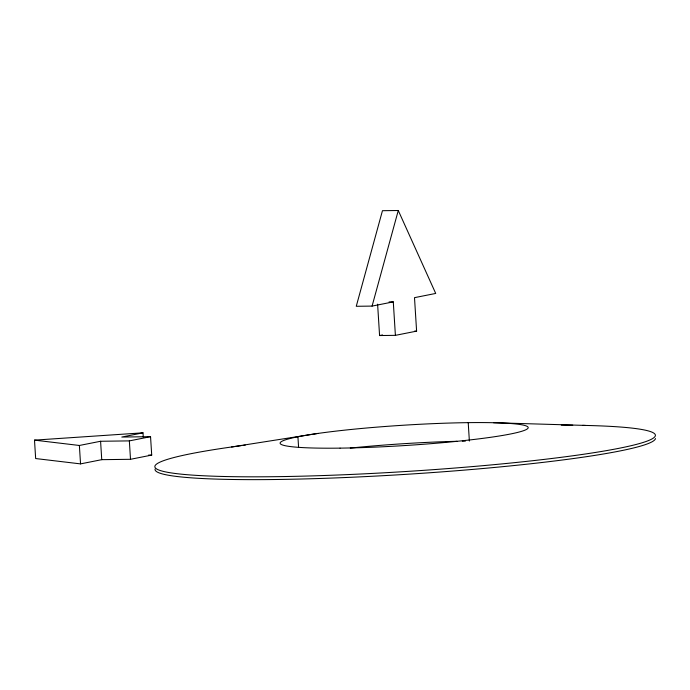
<?xml version="1.0" encoding="UTF-8"?>
<svg xmlns="http://www.w3.org/2000/svg" width="690" height="690" viewBox="0 0 690 690"><rect width="100%" height="100%" fill="white"/><g stroke="black" fill="none" stroke-linecap="round" stroke-linejoin="round"><path stroke-width="1.03" d="M372.082 306.093L398.277 210.502L382.458 210.7L356.264 306.291L372.082 306.093L393.291 301.875L395.396 335.349L379.578 335.547L377.603 304.169M379.578 335.547L382.605 334.952M395.396 335.349L416.605 331.131L414.5 297.657L435.709 293.44L398.277 210.502M34.5 440.134L79.376 445.473L100.585 441.264L129.349 440.893L150.549 436.675L151.714 455.081L130.505 459.298L101.749 459.669L80.54 463.887L35.656 458.548L34.5 440.134L143.003 432.828L143.261 436.917M143.003 432.828L121.794 437.046L150.549 436.675M231.607 446.982L318.125 433.406M389.074 301.927L393.291 301.875M414.492 331.157L416.605 331.131M148.514 455.124L151.714 455.081M493.523 422.72L585.448 425.428M468.217 422.642L469.373 441.057M297.925 436.753L298.563 446.982M129.349 440.893L130.505 459.298M100.585 441.264L101.749 459.669M79.376 445.473L80.54 463.887M350.287 448.086A124.286 10.186 -3.6 0 1 457.091 441.29M462.326 441.169A124.286 10.186 -3.6 0 1 465.388 441.117M655.5 438.555A250.746 20.545 -3.6 0 1 400.467 474.677A250.746 20.545 -3.6 0 1 155.086 469.036M582.61 425.368A250.746 20.545 -3.6 0 1 577.444 455.133A250.746 20.545 -3.6 0 1 219.774 476.385A250.746 20.545 -3.6 0 1 241.224 445.654M243.216 445.395A250.746 20.545 -3.6 0 1 245.226 445.128M561.263 425.126A250.746 20.545 -3.6 0 1 572.752 425.213M340.049 448.129A124.286 10.186 -3.6 0 0 528.161 427.835A124.286 10.186 -3.6 0 0 344.198 430.198A124.286 10.186 -3.6 0 0 340.049 448.129"/></g></svg>
